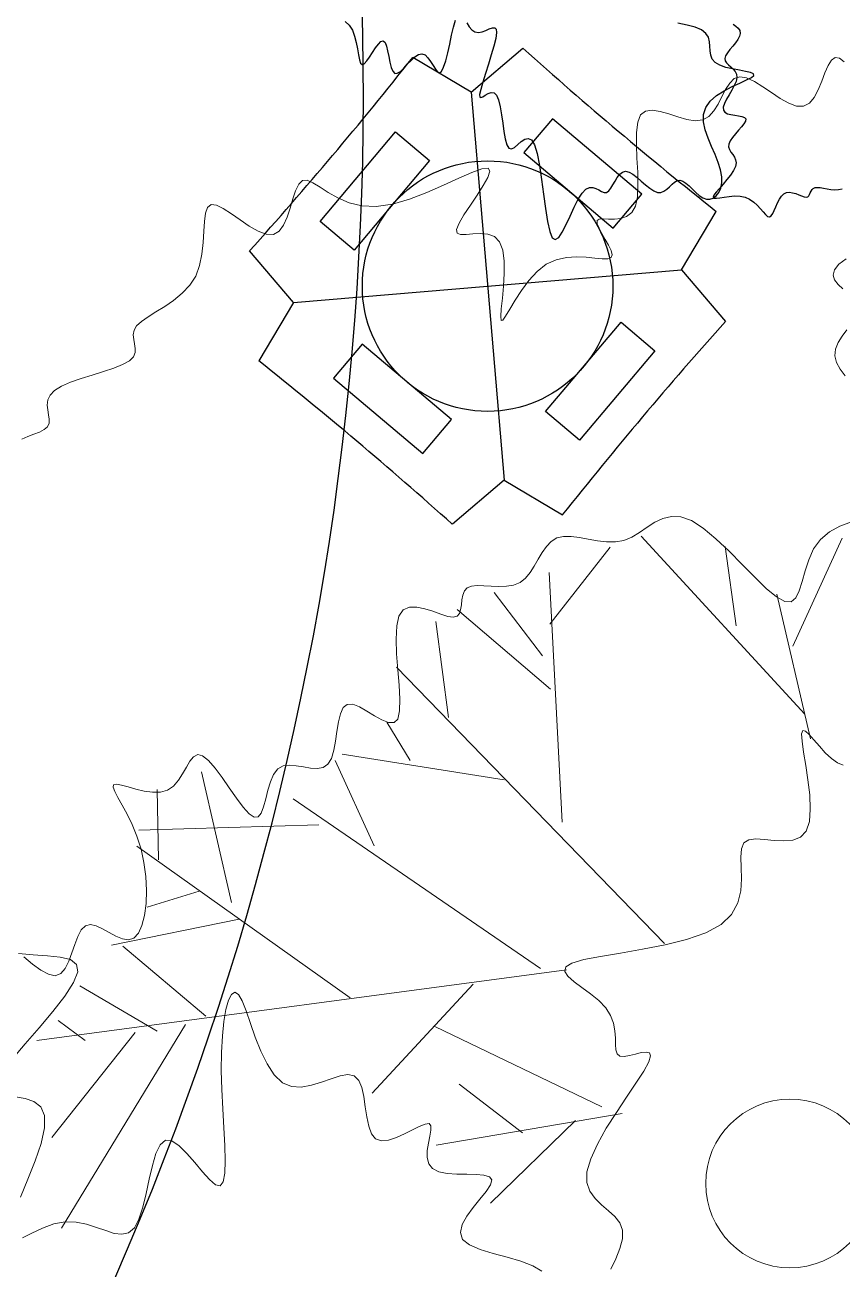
# Model space of a CAD drawing. Extents: x 2080 to 102394, y 2071 to 93424.
# Drawn here: x 88223 to 88329.7, y 81072.5 to 81234.9 of the extents above; entities that cross this region are included whole.
import ezdxf

# ---------------------------------------------------------------- set-up
doc = ezdxf.new("R2010")
doc.units = 0
doc.header["$LTSCALE"] = 20
doc.header["$MEASUREMENT"] = 0
doc.layers.add('casuanut tree', color=100, linetype='Continuous', lineweight=5)
for name, color, linetype in [('ELEC', 11, 'Continuous'), ('PLANTS', 3, 'Continuous'), ('road', 2, 'Continuous')]:
    doc.layers.add(name, color=color, linetype=linetype)

# ---------------------------------------------------------------- blocks, each defined once
blk = doc.blocks.new('tr')
at = {"layer": 'casuanut tree'}
for p, q in [((0.0987, 0.3768), (-0.0009, 0.552)), ((-0.1186, 0.3345), (-0.0824, 0.54)), ((-0.0915, 0.4977), (-0.0281, 0.549)), ((-0.1035, 0.4735), (-0.1307, 0.5339)), ((-0.1915, 0.4409), (-0.1837, 0.5213)), ((-0.1033, 0.4448), (-0.1641, 0.5272)), ((0.0595, 0.4614), (0.0655, 0.5279)), ((0.1017, 0.4342), (0.1621, 0.5128)), ((-0.0583, 0.2167), (-0.2243, 0.4916)), ((0.0987, 0.3557), (0.0987, 0.4795)), ((-0.2307, 0.4134), (-0.2425, 0.4487)), ((-0.4537, 0.3798), (-0.4417, 0.4372)), ((-0.4024, 0.3315), (-0.4024, 0.4433)), ((-0.2758, 0.3506), (-0.2915, 0.4272)), ((-0.1579, 0.3798), (-0.2847, 0.4312)), ((-0.317, 0.3781), (-0.4641, 0.4075)), ((-0.3239, 0.2318), (-0.4688, 0.3949)), ((-0.1639, 0.2197), (-0.333, 0.404)), ((-0.4266, 0.3466), (-0.4719, 0.3436)), ((-0.3994, 0.3164), (-0.5081, 0.3194)), ((-0.4447, 0.2439), (-0.499, 0.3164)), ((-0.487, 0.2409), (-0.5413, 0.2922)), ((-0.5473, 0.2469), (-0.5654, 0.2681)), ((-0.1428, 0.2137), (-0.5866, 0.256)), ((-0.4628, 0.2409), (-0.6017, 0.0989)), ((-0.5051, 0.2439), (-0.5926, 0.1744)), ((-0.2213, 0.2197), (-0.3239, 0.1502)), ((-0.1398, 0.0959), (-0.2605, 0.1925)), ((-0.2092, 0.0898), (-0.2515, 0.1412)), ((-0.1247, 0.0868), (-0.2817, 0.0959)), ((-0.1639, 0.0898), (-0.2485, 0.0385))]:
    blk.add_line(p, q, dxfattribs=at)
for points in [[(-0.5814, 0.3262), (-0.5758, 0.3189), (-0.5702, 0.3124), (-0.5646, 0.3075), (-0.5594, 0.3051), (-0.5545, 0.3058), (-0.55, 0.3091), (-0.5457, 0.3143), (-0.5417, 0.3205), (-0.5377, 0.3269), (-0.5337, 0.3328), (-0.5297, 0.3375), (-0.5256, 0.34), (-0.5213, 0.34), (-0.5168, 0.3378), (-0.5122, 0.3343), (-0.5075, 0.33), (-0.5027, 0.3258), (-0.4979, 0.3224), (-0.4932, 0.3205), (-0.4885, 0.3209), (-0.4839, 0.324), (-0.4796, 0.3296), (-0.4756, 0.3373), (-0.4721, 0.3467), (-0.4693, 0.3572), (-0.4672, 0.3686), (-0.4661, 0.3803), (-0.4659, 0.3919), (-0.4669, 0.403), (-0.4686, 0.4134), (-0.4708, 0.4228), (-0.4731, 0.4312), (-0.4751, 0.4382), (-0.4765, 0.4437), (-0.477, 0.4475), (-0.4761, 0.4493), (-0.4736, 0.4492), (-0.4697, 0.4475), (-0.4647, 0.4448), (-0.4589, 0.4416), (-0.4526, 0.4384), (-0.446, 0.4359), (-0.4395, 0.4344), (-0.4333, 0.4347), (-0.4277, 0.4369), (-0.4226, 0.4407), (-0.418, 0.4453), (-0.4137, 0.45), (-0.4097, 0.4542), (-0.4059, 0.457), (-0.4021, 0.4579), (-0.3984, 0.4561), (-0.3945, 0.4512), (-0.3906, 0.4438), (-0.3867, 0.4347), (-0.3828, 0.425), (-0.3789, 0.4154), (-0.3751, 0.4068), (-0.3715, 0.4002), (-0.368, 0.3964), (-0.3647, 0.396), (-0.3615, 0.3985), (-0.3584, 0.4032), (-0.3552, 0.4092), (-0.3518, 0.4158), (-0.3482, 0.4222), (-0.3442, 0.4276), (-0.3398, 0.4313), (-0.3349, 0.4327), (-0.3297, 0.4322), (-0.3242, 0.4304), (-0.3186, 0.4281), (-0.313, 0.4258), (-0.3077, 0.4242), (-0.3027, 0.4239), (-0.2982, 0.4257), (-0.2942, 0.4298), (-0.2908, 0.4359), (-0.2876, 0.4431), (-0.2847, 0.4507), (-0.2817, 0.4581), (-0.2785, 0.4643), (-0.2751, 0.4688), (-0.2712, 0.4707), (-0.2666, 0.4697), (-0.2617, 0.4663), (-0.2565, 0.4615), (-0.2512, 0.4562), (-0.246, 0.4515), (-0.2411, 0.4481), (-0.2366, 0.4471), (-0.2329, 0.4493), (-0.2299, 0.4555), (-0.2275, 0.4649), (-0.2255, 0.4765), (-0.2236, 0.4893), (-0.2216, 0.5024), (-0.2193, 0.5146), (-0.2163, 0.5251), (-0.2126, 0.5327), (-0.2079, 0.5369), (-0.2024, 0.5379), (-0.1964, 0.5367), (-0.1902, 0.5338), (-0.1841, 0.5302), (-0.1782, 0.5264), (-0.173, 0.5232), (-0.1687, 0.5215), (-0.1654, 0.5216), (-0.163, 0.5234), (-0.1613, 0.5263), (-0.1598, 0.53), (-0.1584, 0.534), (-0.1568, 0.5378), (-0.1547, 0.5409), (-0.1518, 0.5429), (-0.1479, 0.5434), (-0.1432, 0.5428), (-0.1378, 0.5414), (-0.132, 0.5396), (-0.1258, 0.5379), (-0.1197, 0.5367), (-0.1136, 0.5363), (-0.1079, 0.5372), (-0.1026, 0.5397), (-0.0978, 0.5434), (-0.0932, 0.5479), (-0.0887, 0.5527), (-0.0843, 0.5575), (-0.0797, 0.5616), (-0.0749, 0.5648), (-0.0696, 0.5665), (-0.0639, 0.5665), (-0.0577, 0.565), (-0.0511, 0.5626), (-0.0443, 0.5596), (-0.0372, 0.5566), (-0.03, 0.554), (-0.0228, 0.5523), (-0.0156, 0.5519), (-0.0084, 0.5531), (-0.0013, 0.5554), (0.0057, 0.5582), (0.0129, 0.5608), (0.0201, 0.5624), (0.0275, 0.5625), (0.0351, 0.5603), (0.043, 0.5553), (0.0511, 0.5469), (0.0595, 0.5359), (0.0678, 0.5233), (0.0759, 0.5102), (0.0838, 0.4975), (0.0911, 0.4862), (0.0979, 0.4773), (0.1038, 0.4719), (0.1089, 0.4706), (0.1133, 0.4729), (0.1174, 0.478), (0.1215, 0.485), (0.126, 0.4931), (0.131, 0.5015), (0.137, 0.5094), (0.1443, 0.5158), (0.153, 0.5203), (0.1627, 0.523), (0.1728, 0.5243)], [(0.195, 0.644), (0.1923, 0.6504), (0.1906, 0.6566), (0.1905, 0.6623), (0.1923, 0.6676), (0.1957, 0.6724), (0.2001, 0.6768), (0.205, 0.681)], [(0.2095, 0.7151), (0.2065, 0.7196), (0.2045, 0.724), (0.2042, 0.7282), (0.2063, 0.7322), (0.211, 0.7358), (0.218, 0.7389)], [(0.2533, 0.8993), (0.2501, 0.9031), (0.2468, 0.9046), (0.2433, 0.9031), (0.2396, 0.8993), (0.2356, 0.8939), (0.2314, 0.8877), (0.227, 0.8815), (0.2222, 0.8761), (0.2172, 0.8722), (0.2119, 0.8708), (0.2063, 0.8722), (0.2004, 0.8761), (0.1944, 0.8816), (0.1884, 0.888), (0.1824, 0.8944), (0.1766, 0.9002), (0.171, 0.9046), (0.1657, 0.9068), (0.1608, 0.9063), (0.1563, 0.9035), (0.1518, 0.8992), (0.1474, 0.894), (0.1429, 0.8887), (0.1382, 0.8839), (0.1331, 0.8803), (0.1274, 0.8787), (0.1212, 0.8794), (0.1146, 0.8821), (0.1078, 0.8858), (0.101, 0.8899), (0.0944, 0.8936), (0.0882, 0.8961), (0.0826, 0.8966), (0.0779, 0.8944), (0.0742, 0.889), (0.0712, 0.8809), (0.0689, 0.871), (0.0668, 0.8599), (0.0648, 0.8486), (0.0625, 0.8379), (0.0599, 0.8285), (0.0565, 0.8212), (0.0523, 0.8167), (0.0474, 0.8145), (0.0423, 0.814), (0.0371, 0.8147), (0.0322, 0.8159), (0.028, 0.8171), (0.0247, 0.8175), (0.0227, 0.8167), (0.0222, 0.8141), (0.0228, 0.8102), (0.0241, 0.8053), (0.0258, 0.7999), (0.0274, 0.7946), (0.0284, 0.7899), (0.0285, 0.7862), (0.0272, 0.784), (0.0243, 0.7836), (0.0197, 0.7847), (0.0139, 0.7867), (0.007, 0.7891), (-0.0008, 0.7912), (-0.0092, 0.7926), (-0.0179, 0.7926), (-0.0268, 0.7908), (-0.0356, 0.7867), (-0.044, 0.781), (-0.0519, 0.7743), (-0.0589, 0.7675), (-0.0649, 0.7613), (-0.0696, 0.7564), (-0.0727, 0.7536), (-0.0741, 0.7536), (-0.0736, 0.7569), (-0.0717, 0.7631), (-0.0688, 0.7714), (-0.0657, 0.781), (-0.0627, 0.7912), (-0.0605, 0.8013), (-0.0596, 0.8104), (-0.0606, 0.8178), (-0.0638, 0.823), (-0.0687, 0.8263), (-0.0746, 0.8283), (-0.0807, 0.8294), (-0.0864, 0.8301), (-0.0908, 0.8311), (-0.0934, 0.8328), (-0.0932, 0.8358), (-0.09, 0.8405), (-0.0844, 0.8464), (-0.0774, 0.853), (-0.07, 0.8599), (-0.0632, 0.8666), (-0.0579, 0.8724), (-0.0552, 0.877), (-0.0561, 0.8798), (-0.0612, 0.8804), (-0.07, 0.8793), (-0.0816, 0.8771), (-0.0954, 0.8743), (-0.1103, 0.8716), (-0.1256, 0.8695), (-0.1405, 0.8686), (-0.1541, 0.8696), (-0.1657, 0.8729), (-0.1755, 0.8778), (-0.1837, 0.8838), (-0.1905, 0.8901), (-0.1962, 0.896), (-0.2011, 0.9009), (-0.2053, 0.904), (-0.2092, 0.9046), (-0.213, 0.9023), (-0.2167, 0.8976), (-0.2205, 0.8915), (-0.2244, 0.8846), (-0.2286, 0.8778), (-0.233, 0.8719), (-0.2378, 0.8678), (-0.243, 0.8663), (-0.2487, 0.8678), (-0.2548, 0.8719), (-0.261, 0.8777), (-0.2672, 0.8843), (-0.2732, 0.8909), (-0.2788, 0.8967), (-0.2838, 0.9008), (-0.288, 0.9023), (-0.2914, 0.9007), (-0.2941, 0.8964), (-0.2965, 0.8899), (-0.2989, 0.8819), (-0.3015, 0.873), (-0.3047, 0.8638), (-0.3087, 0.855), (-0.3139, 0.8471), (-0.3205, 0.8407), (-0.3281, 0.8356), (-0.3364, 0.8315), (-0.3448, 0.8282), (-0.3529, 0.8255), (-0.3603, 0.823), (-0.3666, 0.8205), (-0.3714, 0.8178), (-0.3742, 0.8146), (-0.3757, 0.811), (-0.3762, 0.8073), (-0.3763, 0.8034), (-0.3766, 0.7997), (-0.3775, 0.7963), (-0.3797, 0.7932), (-0.3837, 0.7908), (-0.3899, 0.789), (-0.3978, 0.7878), (-0.4068, 0.7869), (-0.4165, 0.7861), (-0.4263, 0.7853), (-0.4355, 0.7843), (-0.4437, 0.7828), (-0.4502, 0.7806), (-0.4546, 0.7777), (-0.4573, 0.7742), (-0.4587, 0.7702), (-0.4593, 0.7661), (-0.4595, 0.7621), (-0.4598, 0.7583), (-0.4607, 0.755), (-0.4626, 0.7525), (-0.4658, 0.7508), (-0.4701, 0.7497), (-0.4751, 0.749), (-0.4804, 0.7482), (-0.4857, 0.7472)], [(-0.2194, -0.0264), (-0.2257, -0.0202), (-0.2346, -0.0142), (-0.245, -0.0084), (-0.2557, -0.0028), (-0.2656, 0.0029), (-0.2734, 0.0086), (-0.2779, 0.0144), (-0.2784, 0.0204), (-0.2755, 0.0265), (-0.2701, 0.0325), (-0.2634, 0.0383), (-0.2563, 0.0438), (-0.2499, 0.0489), (-0.2451, 0.0534), (-0.243, 0.0572), (-0.2443, 0.0602), (-0.2485, 0.0626), (-0.2547, 0.0646), (-0.2623, 0.0665), (-0.2703, 0.0685), (-0.278, 0.0708), (-0.2845, 0.0737), (-0.2892, 0.0775), (-0.2913, 0.0822), (-0.2913, 0.0876), (-0.2899, 0.0933), (-0.2876, 0.099), (-0.2852, 0.1044), (-0.2833, 0.109), (-0.2825, 0.1126), (-0.2835, 0.1147), (-0.2868, 0.1151), (-0.2919, 0.1143), (-0.2982, 0.1128), (-0.3054, 0.111), (-0.3126, 0.1096), (-0.3195, 0.109), (-0.3254, 0.1097), (-0.3297, 0.1124), (-0.3321, 0.1173), (-0.333, 0.124), (-0.3328, 0.132), (-0.3321, 0.1404), (-0.3315, 0.1489), (-0.3314, 0.1566), (-0.3325, 0.1631), (-0.3353, 0.1676), (-0.3402, 0.1699), (-0.3467, 0.1703), (-0.3545, 0.1696), (-0.3631, 0.1686), (-0.3719, 0.168), (-0.3805, 0.1684), (-0.3883, 0.1707), (-0.395, 0.1755), (-0.4001, 0.1833), (-0.4039, 0.1936), (-0.4065, 0.2053), (-0.4084, 0.2176), (-0.4098, 0.2297), (-0.411, 0.2406), (-0.4124, 0.2495), (-0.4141, 0.2555), (-0.4166, 0.2579), (-0.4197, 0.2568), (-0.4232, 0.2526), (-0.427, 0.2457), (-0.4309, 0.2363), (-0.4349, 0.2248), (-0.4387, 0.2116), (-0.4423, 0.1969), (-0.4455, 0.1813), (-0.4483, 0.1654), (-0.451, 0.1498), (-0.4536, 0.1354), (-0.4561, 0.1228), (-0.4588, 0.1128), (-0.4616, 0.1061), (-0.4648, 0.1034), (-0.4684, 0.1052), (-0.4723, 0.1105), (-0.4766, 0.1182), (-0.4811, 0.1271), (-0.4859, 0.1359), (-0.4908, 0.1436), (-0.4958, 0.149), (-0.5008, 0.1507), (-0.5059, 0.1481), (-0.511, 0.1418), (-0.5161, 0.1328), (-0.5213, 0.1223), (-0.5265, 0.1112), (-0.5317, 0.1007), (-0.5371, 0.0917), (-0.5425, 0.0854), (-0.5481, 0.0824), (-0.5538, 0.0825), (-0.5599, 0.0847), (-0.5663, 0.0885), (-0.5732, 0.0929), (-0.5807, 0.0974), (-0.5888, 0.1011), (-0.5977, 0.1034), (-0.6073, 0.1037), (-0.6172, 0.1024), (-0.6267, 0.1004), (-0.6354, 0.0982)], [(-0.6293, 0.1318), (-0.6198, 0.1449), (-0.6105, 0.1584), (-0.6024, 0.1715), (-0.5967, 0.1835), (-0.5943, 0.1935), (-0.5958, 0.2012), (-0.6005, 0.2068), (-0.6071, 0.2109), (-0.6144, 0.2141)], [(-0.6098, 0.2457), (-0.5967, 0.2555), (-0.5823, 0.2659), (-0.5682, 0.2765), (-0.5555, 0.2866), (-0.5458, 0.296), (-0.5403, 0.304), (-0.5399, 0.3103), (-0.5441, 0.3153), (-0.5518, 0.3193), (-0.5619, 0.3228), (-0.5734, 0.3262), (-0.5852, 0.33)], [(0.1205, 0.3282), (0.1162, 0.331), (0.1121, 0.3357), (0.1082, 0.3416), (0.1046, 0.3481), (0.1014, 0.3543), (0.0985, 0.3594), (0.0961, 0.3629), (0.0941, 0.3638), (0.0925, 0.3614), (0.0915, 0.3554), (0.0907, 0.3462), (0.09, 0.335), (0.089, 0.3227), (0.0876, 0.3102), (0.0854, 0.2985), (0.0823, 0.2886), (0.0779, 0.2814), (0.0722, 0.2777), (0.0654, 0.2767), (0.0579, 0.2778), (0.0502, 0.28), (0.0426, 0.2826), (0.0356, 0.2846), (0.0296, 0.2853), (0.025, 0.2837), (0.022, 0.2793), (0.02, 0.2726), (0.0184, 0.2642), (0.0165, 0.2548), (0.0136, 0.2452), (0.0088, 0.236), (0.0016, 0.2279), (-0.0088, 0.2217), (-0.0228, 0.2178), (-0.0396, 0.216), (-0.0581, 0.2156), (-0.0772, 0.2162), (-0.0958, 0.2173), (-0.1127, 0.2184), (-0.1268, 0.2189), (-0.1372, 0.2183), (-0.1429, 0.2163), (-0.1445, 0.2129), (-0.1429, 0.2084), (-0.139, 0.2028), (-0.1337, 0.1966), (-0.1278, 0.1898), (-0.1223, 0.1827), (-0.118, 0.1755), (-0.1156, 0.1684), (-0.1148, 0.1616), (-0.1151, 0.1551), (-0.116, 0.1492), (-0.1171, 0.1439), (-0.1177, 0.1395), (-0.1174, 0.1361), (-0.1158, 0.1338), (-0.1124, 0.1327), (-0.1078, 0.1324), (-0.1027, 0.1325), (-0.0978, 0.1326), (-0.0936, 0.1321), (-0.0911, 0.1308), (-0.0907, 0.1281), (-0.0932, 0.1237), (-0.0991, 0.1171), (-0.1077, 0.1088), (-0.118, 0.0992), (-0.1291, 0.0886), (-0.1403, 0.0776), (-0.1504, 0.0665), (-0.1587, 0.0558), (-0.1642, 0.0459), (-0.1663, 0.0372), (-0.1655, 0.0296), (-0.1626, 0.0227), (-0.1586, 0.0163), (-0.154, 0.0103), (-0.1499, 0.0044), (-0.147, -0.0017), (-0.1462, -0.0082), (-0.1479, -0.0152), (-0.1518, -0.0226), (-0.1571, -0.0302), (-0.1631, -0.0377)]]:
    blk.add_lwpolyline(points, dxfattribs=at)
at = {"layer": 'casuanut tree', "linetype": 'Continuous'}
blk.add_circle((-0.0014, -0.0017), 0.0703, dxfattribs=at)
blk = doc.blocks.new('A$C2E3D03D7')
at = {"layer": 'ELEC', "linetype": 'Continuous', "ltscale": 0.5}
for p, q in [((30.59, 56.02), (23.38, 61.18)), ((30.59, 56.02), (37.8, 61.18)), ((30.59, 56.02), (30.59, 5.16)), ((5.16, 30.59), (0, 37.8)), ((56.02, 30.59), (61.18, 37.8)), ((5.16, 30.59), (0, 23.38)), ((5.16, 30.59), (56.02, 30.59)), ((56.02, 30.59), (61.18, 23.38)), ((30.59, 5.16), (23.38, 0)), ((30.59, 5.16), (37.8, 0))]:
    blk.add_line(p, q, dxfattribs=at)
for points in [[(9.52, 40.86), (20.31, 51.66), (24.42, 47.56), (13.62, 36.76)], [(51.66, 40.86), (40.86, 51.66), (36.76, 47.56), (47.56, 36.76)], [(9.52, 20.31), (20.31, 9.52), (24.42, 13.62), (13.62, 24.42)], [(51.66, 20.31), (40.86, 9.52), (36.76, 13.62), (47.56, 24.42)]]:
    blk.add_lwpolyline(points, close=True, dxfattribs=at)
blk.add_circle((30.59, 30.59), 16.36, dxfattribs=at)
for centre, start, end in [((-373.61, 434.78), 313.2624, 316.7376), ((434.78, 434.78), 223.2624, 226.7376), ((-373.61, -373.61), 43.2624, 46.7376), ((434.78, -373.61), 133.2624, 136.7376)]:
    blk.add_arc(centre, 545.14, start, end, dxfattribs=at)
blk = doc.blocks.new('A$C61665D49')
at = {"layer": 'PLANTS'}
for points in [[(-17.49, -108.88), (-16.82, -109.42), (-16.23, -110), (-15.79, -110.62), (-15.63, -111.32), (-15.8, -112.09), (-16.24, -112.92), (-16.87, -113.78), (-17.6, -114.67), (-18.34, -115.54), (-18.99, -116.38), (-19.48, -117.17), (-19.71, -117.88), (-19.61, -118.5), (-19.26, -119.06), (-18.73, -119.58), (-18.11, -120.1), (-17.49, -120.66), (-16.96, -121.28), (-16.61, -122), (-16.51, -122.85), (-16.74, -123.86), (-17.22, -124.98), (-17.85, -126.17), (-18.55, -127.38), (-19.22, -128.55), (-19.76, -129.64), (-20.07, -130.6), (-20.06, -131.37), (-19.67, -131.93), (-18.97, -132.31), (-18.07, -132.55), (-17.07, -132.72), (-16.08, -132.87), (-15.2, -133.04), (-14.54, -133.3), (-14.21, -133.68), (-14.28, -134.23), (-14.68, -134.93), (-15.32, -135.74), (-16.09, -136.63), (-16.91, -137.56), (-17.68, -138.5), (-18.28, -139.4), (-18.64, -140.25), (-18.68, -141), (-18.47, -141.69), (-18.08, -142.33), (-17.62, -142.97), (-17.18, -143.64), (-16.85, -144.36), (-16.71, -145.17), (-16.87, -146.1), (-17.37, -147.17), (-18.16, -148.32), (-19.11, -149.52), (-20.13, -150.7), (-21.1, -151.8), (-21.93, -152.77), (-22.51, -153.55), (-22.72, -154.09), (-22.5, -154.35), (-21.89, -154.39), (-20.97, -154.28), (-19.82, -154.09), (-18.5, -153.9), (-17.11, -153.79), (-15.71, -153.83), (-14.39, -154.09), (-13.2, -154.62), (-12.14, -155.37), (-11.21, -156.23), (-10.4, -157.13), (-9.68, -157.97), (-9.05, -158.66), (-8.49, -159.11), (-8, -159.24), (-7.56, -158.98), (-7.15, -158.39), (-6.75, -157.58), (-6.34, -156.62), (-5.91, -155.61), (-5.43, -154.64), (-4.9, -153.81), (-4.28, -153.2), (-3.57, -152.88), (-2.79, -152.82), (-1.97, -152.94), (-1.15, -153.18), (-0.35, -153.48), (0.39, -153.78), (1.04, -154), (1.58, -154.09), (1.97, -154), (2.26, -153.75), (2.48, -153.4), (2.66, -152.98), (2.85, -152.55), (3.1, -152.14), (3.43, -151.81), (3.88, -151.6), (4.49, -151.55), (5.24, -151.61), (6.09, -151.75), (7.03, -151.92), (8.01, -152.07), (9.02, -152.15), (10.01, -152.13), (10.97, -151.96)], [(-118.83, -108.23), (-117.78, -109.19), (-116.97, -110.49), (-116.38, -112.04), (-115.95, -113.72), (-115.63, -115.4), (-115.37, -116.94), (-115.11, -118.22), (-114.81, -119.11), (-114.41, -119.48), (-113.87, -119.25), (-113.23, -118.53), (-112.5, -117.5), (-111.73, -116.31), (-110.95, -115.12), (-110.19, -114.11), (-109.5, -113.44), (-108.91, -113.27), (-108.44, -113.71), (-108.07, -114.65), (-107.76, -115.93), (-107.47, -117.39), (-107.18, -118.87), (-106.84, -120.21), (-106.43, -121.23), (-105.9, -121.79), (-105.23, -121.76), (-104.44, -121.26), (-103.56, -120.42), (-102.62, -119.41), (-101.64, -118.38), (-100.66, -117.47), (-99.7, -116.84), (-98.8, -116.64), (-97.98, -116.97), (-97.23, -117.71), (-96.54, -118.69), (-95.9, -119.75), (-95.3, -120.7), (-94.74, -121.38), (-94.19, -121.62), (-93.66, -121.26), (-93.13, -120.16), (-92.6, -118.48), (-92.07, -116.4), (-91.55, -114.11), (-91.04, -111.81), (-90.54, -109.67), (-90.05, -107.91)], [(-87.11, -108.61), (-86.49, -109.6), (-85.78, -110.43), (-84.97, -110.96), (-84.06, -111.09), (-83.09, -110.91), (-82.11, -110.56), (-81.2, -110.18), (-80.4, -109.91), (-79.78, -109.89), (-79.39, -110.25), (-79.29, -111.14), (-79.52, -112.64), (-80.01, -114.64), (-80.68, -116.95), (-81.45, -119.41), (-82.22, -121.85), (-82.91, -124.09), (-83.44, -125.96), (-83.73, -127.29), (-83.71, -127.96), (-83.41, -128.09), (-82.9, -127.86), (-82.24, -127.44), (-81.49, -127.02), (-80.71, -126.77), (-79.96, -126.86), (-79.29, -127.47), (-78.76, -128.72), (-78.35, -130.48), (-78, -132.56), (-77.7, -134.79), (-77.39, -136.96), (-77.05, -138.9), (-76.63, -140.41), (-76.1, -141.31), (-75.43, -141.48), (-74.65, -141.1), (-73.78, -140.39), (-72.87, -139.6), (-71.93, -138.97), (-71.01, -138.74), (-70.15, -139.14), (-69.36, -140.42), (-68.69, -142.73), (-68.09, -145.84), (-67.56, -149.47), (-67.06, -153.31), (-66.55, -157.06), (-66.02, -160.42), (-65.43, -163.08), (-64.75, -164.74), (-63.97, -165.2), (-63.08, -164.61), (-62.13, -163.22), (-61.12, -161.28), (-60.07, -159.04), (-59.02, -156.75), (-57.97, -154.66), (-56.95, -153.02), (-55.98, -152.02), (-55.05, -151.57), (-54.18, -151.55), (-53.36, -151.8), (-52.58, -152.2), (-51.86, -152.6), (-51.19, -152.86), (-50.56, -152.85), (-49.99, -152.46), (-49.44, -151.76), (-48.9, -150.87), (-48.35, -149.9), (-47.76, -148.95), (-47.12, -148.13), (-46.41, -147.56), (-45.6, -147.35), (-44.68, -147.56), (-43.67, -148.13), (-42.6, -148.95), (-41.5, -149.9), (-40.38, -150.87), (-39.29, -151.76), (-38.24, -152.46), (-37.26, -152.85), (-36.38, -152.86), (-35.58, -152.55), (-34.84, -152.02), (-34.14, -151.38), (-33.47, -150.73), (-32.8, -150.15), (-32.12, -149.76), (-31.41, -149.65), (-30.66, -149.9), (-29.86, -150.43), (-29.02, -151.16), (-28.15, -152), (-27.26, -152.86), (-26.35, -153.65), (-25.42, -154.26), (-24.49, -154.62), (-23.57, -154.65), (-22.69, -154.35), (-21.9, -153.75), (-21.24, -152.87), (-20.75, -151.73), (-20.48, -150.35), (-20.47, -148.77), (-20.77, -146.99), (-21.39, -145.05), (-22.23, -142.99), (-23.16, -140.86), (-24.05, -138.69), (-24.78, -136.55), (-25.21, -134.46), (-25.22, -132.48), (-24.67, -130.66), (-23.5, -129.03), (-21.83, -127.59), (-19.86, -126.32), (-17.78, -125.23), (-15.77, -124.29), (-14.02, -123.5), (-12.73, -122.85), (-12.08, -122.32), (-12.2, -121.91), (-12.99, -121.57), (-14.27, -121.27), (-15.87, -120.97), (-17.63, -120.62), (-19.39, -120.2), (-20.96, -119.65), (-22.19, -118.95), (-22.95, -118.06), (-23.34, -117.02), (-23.5, -115.88), (-23.56, -114.69), (-23.68, -113.5), (-23.98, -112.36), (-24.62, -111.32), (-25.74, -110.43), (-27.41, -109.72), (-29.53, -109.15), (-31.91, -108.66)]]:
    blk.add_lwpolyline(points, dxfattribs=at)

msp = doc.modelspace()

# ---------------------------------------------------------------- linework, layer by layer
at = {"layer": 'road', "ltscale": 0.5}
msp.add_arc((87883.174, 81225.943), 384, 322.10351, 203.72761, dxfattribs=at)

# ---------------------------------------------------------------- block references
at = {"layer": 'casuanut tree', "linetype": 'Continuous', "xscale": 156.6043140091427, "yscale": 156.6043140091497, "zscale": 156.6043140091452, "rotation": 13.0160703837979}
msp.add_blockref('tr', (88323.039, 81083.97), dxfattribs=at)
at = {"layer": 'ELEC', "linetype": 'Continuous', "ltscale": 0.5, "rotation": 4.838476962189209}
msp.add_blockref('A$C2E3D03D7', (88255.489, 81167.77), dxfattribs=at)
at = {"layer": 'PLANTS', "linetype": 'Continuous', "ltscale": 0.5, "xscale": 0.5, "yscale": 0.5, "zscale": 0.5}
msp.add_blockref('A$C61665D49', (88324.214, 81289.501), dxfattribs=at)

doc.saveas('drawing.dxf')
